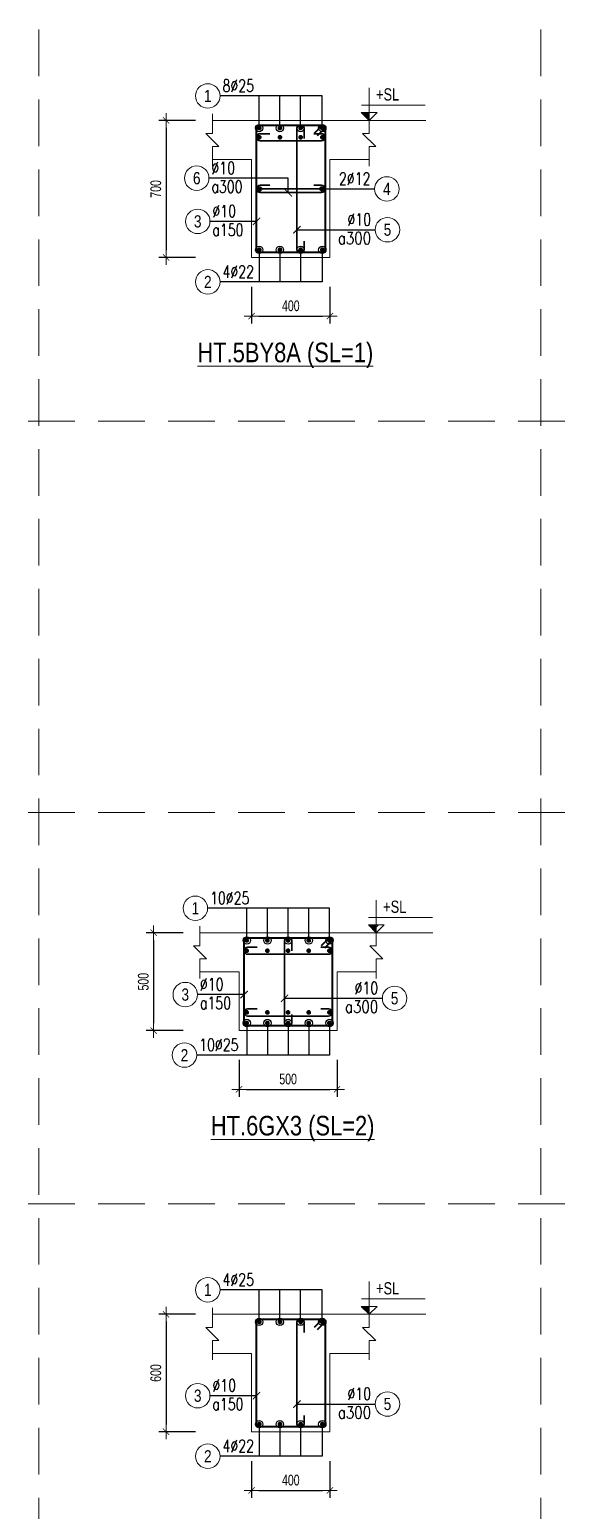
# Model space of a CAD drawing. Header units: millimetres. Extents: x 225489 to 327520, y -235866 to -221866.
# Drawn here: x 256713 to 259437, y -229432 to -221866 of the extents above; entities that cross this region are included whole.
import ezdxf
from ezdxf.enums import TextEntityAlignment as Align

# ---------------------------------------------------------------- set-up
doc = ezdxf.new("R2010")
doc.units = ezdxf.units.MM
doc.header["$PDMODE"] = 3
doc.linetypes.add('HIDDEN2', pattern=[4.762499999999999, 3.175, -1.5875])
doc.layers.get('0').update_dxf_attribs({"lineweight": 20})
doc.layers.get('Defpoints').update_dxf_attribs({"color": 151, "lineweight": 9})
for name, color, linetype, lineweight in [('NDC_S_ANNO', 7, 'Continuous', 20), ('NDC_S_CONTINUOUS', 3, 'Continuous', 20), ('NDC_S_DIM', 1, 'Continuous', 15), ('NDC_S_HIDDEN', 8, 'HIDDEN2', 13), ('NDC_S_REBAR', 4, 'Continuous', 35), ('NDC_S_STIRRUP', 4, 'Continuous', 40), ('NDC_S_TEXT SYMBOL', 7, 'Continuous', 20), ('NDC_S_THIN LINE', 8, 'Continuous', 9), ('NDC_S_VN TEXT', 7, 'Continuous', 20)]:
    doc.layers.add(name, color=color, linetype=linetype, lineweight=lineweight)
doc.styles.add('ARIAL', font='arial.ttf', dxfattribs={"width": 0.8})
doc.styles.add('NDC_ANNO', font='', dxfattribs={"width": 0.8})
doc.styles.add('NDC_DIM', font='', dxfattribs={"width": 0.75})
doc.styles.add('NDC_EN TXT', font='romans.shx', dxfattribs={"width": 0.8})
doc.styles.get('NDC_ANNO').set_extended_font_data('Dotum')
doc.styles.get('NDC_DIM').set_extended_font_data('Dotum')
doc.dimstyles.new('NDC_dim_25', dxfattribs={"dimscale": 25, "dimtxt": 2.2, "dimasz": 1.5, "dimexe": 1.5, "dimexo": 2.5, "dimgap": 1, "dimtad": 1, "dimdec": 0, "dimzin": 0, "dimdsep": 46, "dimtxsty": 'NDC_DIM', "dimblk": 'DIMMARK', "dimcen": 0.09, "dimdle": 1.2, "dimclrd": 1, "dimclre": 1, "dimclrt": 3, "dimadec": 0, "dimazin": 0, "dimtfac": 1, "dimtdec": 0, "dimtix": 1, "dimtofl": 0, "dimtmove": 0, "dimatfit": 3, "dimfxl": 6, "dimfxlon": 1, "dimtolj": 1, "dimtzin": 0, "dimarcsym": 0})

# ---------------------------------------------------------------- blocks, each defined once
blk = doc.blocks.new('kata_block_THEP')
at = {"layer": 'NDC_S_REBAR', "color": 0}
for p, q in [((-0.5, 0), (0.5, 0)), ((-0.3535533905960619, 0.353553390592424), (0.3535533905960619, -0.353553390592424)), ((0.3535533905960619, 0.353553390592424), (-0.3535533905960619, -0.353553390592424)), ((0, 0.5), (0, -0.5))]:
    blk.add_line(p, q, dxfattribs=at)
at = {"layer": 'NDC_S_REBAR', "color": 0, "const_width": 0.08333333333333334}
blk.add_lwpolyline([(-0.5, -1.818989403545856e-12, 1), (0.5000000000145519, -1.818989403545856e-12, 1), (-0.5, -1.818989403545856e-12, 1)], format="xyb", dxfattribs=at)
blk = doc.blocks.new('DIMMARK')
at = {"layer": 'NDC_S_DIM', "color": 1}
blk.add_line((-1.5, 0), (1, 0), dxfattribs=at)
at = {"layer": 'NDC_S_DIM', "color": 2, "const_width": 0.1}
blk.add_lwpolyline([(-0.4242640687119285, -0.4242640687119285), (0.4242640687119285, 0.4242640687119285)], dxfattribs=at)
blk = doc.blocks.new('*D98')
at = {"layer": 'Defpoints', "color": 0, "transparency": 16777216}
for p in [(257915.4787690139, -222329.866450977), (257409.4787690139, -223029.866450977), (257915.4787690139, -223029.866450977)]:
    blk.add_point(p, dxfattribs=at)
at = {"layer": 'NDC_S_DIM', "color": 1, "lineweight": -2, "transparency": 16777216}
for p, q in [((257559.4787690139, -222329.866450977), (257371.9787690139, -222329.866450977)), ((257409.4787690139, -222367.366450977), (257409.4787690139, -222992.366450977)), ((257559.4787690139, -223029.866450977), (257371.9787690139, -223029.866450977))]:
    blk.add_line(p, q, dxfattribs=at)
at = {"layer": 'NDC_S_DIM', "color": 1, "lineweight": -2, "transparency": 16777216, "xscale": 37.5, "yscale": 37.5, "zscale": 37.5}
for p, rotation in [((257409.4787690139, -222329.866450977), 90), ((257409.4787690139, -223029.866450977), 270)]:
    blk.add_blockref('DIMMARK', p, dxfattribs=dict(at, rotation=rotation))
at = {"layer": 'NDC_S_DIM', "color": 3, "transparency": 16777216, "insert": (257356.978769014, -222679.866450977), "char_height": 55.00000000000001, "attachment_point": 5, "rotation": 90, "style": 'NDC_DIM'}
blk.add_mtext('\\A1;700', dxfattribs=at)
blk = doc.blocks.new('*D99')
at = {"layer": 'Defpoints', "color": 0, "transparency": 16777216}
for p in [(257845.8056444696, -223029.866450977), (258245.8056444696, -223029.866450977), (258245.8056444696, -223329.866450977)]:
    blk.add_point(p, dxfattribs=at)
at = {"layer": 'NDC_S_DIM', "color": 1, "lineweight": -2, "transparency": 16777216}
for p, q in [((257845.8056444696, -223179.866450977), (257845.8056444696, -223367.366450977)), ((258245.8056444696, -223179.866450977), (258245.8056444696, -223367.366450977)), ((257883.3056444696, -223329.866450977), (258208.3056444696, -223329.866450977))]:
    blk.add_line(p, q, dxfattribs=at)
at = {"layer": 'NDC_S_DIM', "color": 1, "lineweight": -2, "transparency": 16777216, "xscale": 37.5, "yscale": 37.5, "zscale": 37.5, "rotation": 180}
blk.add_blockref('DIMMARK', (257845.8056444696, -223329.866450977), dxfattribs=at)
at = {"layer": 'NDC_S_DIM', "color": 1, "lineweight": -2, "transparency": 16777216, "xscale": 37.5, "yscale": 37.5, "zscale": 37.5}
blk.add_blockref('DIMMARK', (258245.8056444696, -223329.866450977), dxfattribs=at)
at = {"layer": 'NDC_S_DIM', "color": 3, "transparency": 16777216, "insert": (258045.8056444696, -223277.366450977), "char_height": 55.00000000000001, "attachment_point": 5, "style": 'NDC_DIM'}
blk.add_mtext('\\A1;400', dxfattribs=at)
blk = doc.blocks.new('kata_block_CT')
at = {"layer": 'NDC_S_ANNO'}
blk.add_hatch(color=3, dxfattribs=at).paths.add_polyline_path([(0, 1.596954857557648), (-1.612010908633238, 1.596954857557648), (0, 0)])
at = {"layer": 'NDC_S_ANNO', "ltscale": 50}
h = blk.add_hatch(dxfattribs=at)
h.set_pattern_fill('ANSI31', color=256, scale=1.406250541793835, style=0)
h.set_pattern_definition([(45.00000000000001, (0, 5.456968210637569e-12), (-3.157122508925224, 3.157122508925225), [])])
h.paths.add_polyline_path([(0, 1.596954857557648), (0, 0), (1.612010908924276, 1.596954857557648)])
for p, q in [((-1.592704896858777, 3.140833880479477), (11.46947077315417, 3.140833880479477)), ((11.56125648126181, 5.456968210637569e-12), (-1.63869572513795, 5.456968210637569e-12))]:
    blk.add_line(p, q, dxfattribs=at)
for points in [[(0, 6.69495074864426), (0, 0)], [(0, 0), (-1.612010908924276, 1.596954857557648), (0, 1.596954857557648)], [(0, 0), (1.612010908924276, 1.596954857557648), (0, 1.596954857557648)]]:
    blk.add_lwpolyline(points, dxfattribs=at)
at = {"layer": 'NDC_S_ANNO', "color": 8, "ltscale": 50}
blk.add_lwpolyline([(0, 0), (-1.612010908633238, 1.596954857557648), (0, 1.596954857557648)], dxfattribs=at)
at = {"layer": 'NDC_S_TEXT SYMBOL', "color": 3, "style": 'NDC_ANNO', "width": 0.8}
blk.add_attdef('CT', (1.409564409346785, 4.068271311703938), '', height=2.5, dxfattribs=at)
blk = doc.blocks.new('kata_block_TD')
at = {"color": 6, "linetype": 'ByBlock', "lineweight": -2, "style": 'ARIAL', "width": 0.8}
blk.add_attdef('SECTDET2', text='', height=5, dxfattribs=at).set_placement((0, 7.970649532882817), align=Align.CENTER)
at = {"color": 0, "linetype": 'ByBlock', "lineweight": -2, "style": 'ARIAL', "width": 0.8}
blk.add_attdef('SECTDET1', text='', height=5, dxfattribs=at).set_placement((0, 1.470649532882817), align=Align.CENTER)
at = {"color": 3, "lineweight": 25, "style": 'ARIAL', "width": 0.8}
blk.add_attdef('SSCALE', text='', height=2.5, dxfattribs=at).set_placement((0, -3.998868953555331), align=Align.CENTER)
blk = doc.blocks.new('*U12')
blk.add_circle((-2.5, 0), 2.5)
at = {"layer": 'NDC_S_VN TEXT', "color": 3, "style": 'NDC_EN TXT', "width": 0.75}
for tag, p in [('DK1', (0.5, 0.8455043070534884)), ('KC1', (0.5, -2.972544307831413))]:
    blk.add_attdef(tag, p, '', height=2.5, dxfattribs=at)
at = {"layer": 'NDC_S_VN TEXT', "color": 7, "style": 'ARIAL', "width": 0.8}
blk.add_attdef('SH2', text='', height=2.5, dxfattribs=at).set_placement((-2.5, 0), align=Align.MIDDLE)
blk = doc.blocks.new('*U15')
blk.add_circle((2.5, 0), 2.5)
at = {"layer": 'NDC_S_VN TEXT', "color": 3, "style": 'NDC_EN TXT'}
for tag, width, p in [('DK2', 0.75, (-0.85, 0.8455043070534884)), ('KC2', 0.8, (-0.85, -2.972544307831413))]:
    blk.add_attdef(tag, text='', height=2.5, dxfattribs=dict(at, width=width)).set_placement(p, align=Align.RIGHT)
at = {"layer": 'NDC_S_VN TEXT', "color": 7, "style": 'ARIAL', "width": 0.8}
blk.add_attdef('SH3', text='', height=2.5, dxfattribs=at).set_placement((2.5, 0), align=Align.MIDDLE)
blk = doc.blocks.new('*U10')
blk.add_circle((2.5, 0), 2.5)
at = {"layer": 'NDC_S_VN TEXT', "color": 3, "style": 'NDC_EN TXT', "width": 0.75}
blk.add_attdef('DK2', text='', height=2.5, dxfattribs=at).set_placement((-0.85, 0.8455043070534884), align=Align.RIGHT)
at = {"layer": 'NDC_S_VN TEXT', "color": 7, "style": 'ARIAL', "width": 0.8}
blk.add_attdef('SH3', text='', height=2.5, dxfattribs=at).set_placement((2.5, 0), align=Align.MIDDLE)
blk = doc.blocks.new('*U11')
blk.add_circle((-2.5, 0), 2.5)
at = {"layer": 'NDC_S_VN TEXT', "color": 3, "style": 'NDC_EN TXT', "width": 0.75}
blk.add_attdef('DK1', (0.5, 0.8455043070534884), '', height=2.5, dxfattribs=at)
at = {"layer": 'NDC_S_VN TEXT', "color": 7, "style": 'ARIAL', "width": 0.8}
blk.add_attdef('SH2', text='', height=2.5, dxfattribs=at).set_placement((-2.5, 0), align=Align.MIDDLE)
blk = doc.blocks.new('*D118')
at = {"layer": 'Defpoints', "color": 0, "transparency": 16777216}
for p in [(257782.1598462727, -226980.4652427746), (258282.1598462727, -226980.4652427746), (258282.1598462727, -227280.4652427746)]:
    blk.add_point(p, dxfattribs=at)
at = {"layer": 'NDC_S_DIM', "color": 1, "lineweight": -2, "transparency": 16777216}
for p, q in [((257782.1598462727, -227130.4652427746), (257782.1598462727, -227317.9652427746)), ((258282.1598462727, -227130.4652427746), (258282.1598462727, -227317.9652427746)), ((257819.6598462727, -227280.4652427746), (258244.6598462727, -227280.4652427746))]:
    blk.add_line(p, q, dxfattribs=at)
at = {"layer": 'NDC_S_DIM', "color": 1, "lineweight": -2, "transparency": 16777216, "xscale": 37.5, "yscale": 37.5, "zscale": 37.5, "rotation": 180}
blk.add_blockref('DIMMARK', (257782.1598462727, -227280.4652427746), dxfattribs=at)
at = {"layer": 'NDC_S_DIM', "color": 1, "lineweight": -2, "transparency": 16777216, "xscale": 37.5, "yscale": 37.5, "zscale": 37.5}
blk.add_blockref('DIMMARK', (258282.1598462727, -227280.4652427746), dxfattribs=at)
at = {"layer": 'NDC_S_DIM', "color": 3, "transparency": 16777216, "insert": (258032.1598462727, -227227.9652427746), "char_height": 55.00000000000001, "attachment_point": 5, "style": 'NDC_DIM'}
blk.add_mtext('\\A1;500', dxfattribs=at)
blk = doc.blocks.new('*D119')
at = {"layer": 'Defpoints', "color": 0, "transparency": 16777216}
for p in [(257851.832970817, -226480.4652427746), (257345.832970817, -226980.4652427746), (257851.832970817, -226980.4652427746)]:
    blk.add_point(p, dxfattribs=at)
at = {"layer": 'NDC_S_DIM', "color": 1, "lineweight": -2, "transparency": 16777216}
for p, q in [((257495.832970817, -226480.4652427746), (257308.332970817, -226480.4652427746)), ((257345.832970817, -226517.9652427746), (257345.832970817, -226942.9652427746)), ((257495.832970817, -226980.4652427746), (257308.332970817, -226980.4652427746))]:
    blk.add_line(p, q, dxfattribs=at)
at = {"layer": 'NDC_S_DIM', "color": 1, "lineweight": -2, "transparency": 16777216, "xscale": 37.5, "yscale": 37.5, "zscale": 37.5}
for p, rotation in [((257345.832970817, -226480.4652427746), 90), ((257345.832970817, -226980.4652427746), 270)]:
    blk.add_blockref('DIMMARK', p, dxfattribs=dict(at, rotation=rotation))
at = {"layer": 'NDC_S_DIM', "color": 3, "transparency": 16777216, "insert": (257293.3329708171, -226730.4652427746), "char_height": 55.00000000000001, "attachment_point": 5, "rotation": 90, "style": 'NDC_DIM'}
blk.add_mtext('\\A1;500', dxfattribs=at)
blk = doc.blocks.new('*D132')
at = {"layer": 'Defpoints', "color": 0, "transparency": 16777216}
for p in [(257915.4787690139, -228429.8664509704), (257409.4787690139, -229029.8664509704), (257915.4787690139, -229029.8664509704)]:
    blk.add_point(p, dxfattribs=at)
at = {"layer": 'NDC_S_DIM', "color": 1, "lineweight": -2, "transparency": 16777216}
for p, q in [((257559.4787690139, -228429.8664509704), (257371.9787690139, -228429.8664509704)), ((257409.4787690139, -228467.3664509704), (257409.4787690139, -228992.3664509704)), ((257559.4787690139, -229029.8664509704), (257371.9787690139, -229029.8664509704))]:
    blk.add_line(p, q, dxfattribs=at)
at = {"layer": 'NDC_S_DIM', "color": 1, "lineweight": -2, "transparency": 16777216, "xscale": 37.5, "yscale": 37.5, "zscale": 37.5}
for p, rotation in [((257409.4787690139, -228429.8664509704), 90), ((257409.4787690139, -229029.8664509704), 270)]:
    blk.add_blockref('DIMMARK', p, dxfattribs=dict(at, rotation=rotation))
at = {"layer": 'NDC_S_DIM', "color": 3, "transparency": 16777216, "insert": (257356.978769014, -228729.8664509704), "char_height": 55.00000000000001, "attachment_point": 5, "rotation": 90, "style": 'NDC_DIM'}
blk.add_mtext('\\A1;600', dxfattribs=at)
blk = doc.blocks.new('*D133')
at = {"layer": 'Defpoints', "color": 0, "transparency": 16777216}
for p in [(257845.8056444696, -229029.8664509704), (258245.8056444696, -229029.8664509704), (258245.8056444696, -229329.8664509704)]:
    blk.add_point(p, dxfattribs=at)
at = {"layer": 'NDC_S_DIM', "color": 1, "lineweight": -2, "transparency": 16777216}
for p, q in [((257845.8056444696, -229179.8664509704), (257845.8056444696, -229367.3664509704)), ((258245.8056444696, -229179.8664509704), (258245.8056444696, -229367.3664509704)), ((257883.3056444696, -229329.8664509704), (258208.3056444696, -229329.8664509704))]:
    blk.add_line(p, q, dxfattribs=at)
at = {"layer": 'NDC_S_DIM', "color": 1, "lineweight": -2, "transparency": 16777216, "xscale": 37.5, "yscale": 37.5, "zscale": 37.5, "rotation": 180}
blk.add_blockref('DIMMARK', (257845.8056444696, -229329.8664509704), dxfattribs=at)
at = {"layer": 'NDC_S_DIM', "color": 1, "lineweight": -2, "transparency": 16777216, "xscale": 37.5, "yscale": 37.5, "zscale": 37.5}
blk.add_blockref('DIMMARK', (258245.8056444696, -229329.8664509704), dxfattribs=at)
at = {"layer": 'NDC_S_DIM', "color": 3, "transparency": 16777216, "insert": (258045.8056444696, -229277.3664509704), "char_height": 55.00000000000001, "attachment_point": 5, "style": 'NDC_DIM'}
blk.add_mtext('\\A1;400', dxfattribs=at)

msp = doc.modelspace()

# ---------------------------------------------------------------- linework, layer by layer
at = {"layer": 'NDC_S_CONTINUOUS'}
for points in [[(257645.8056444696, -222329.866450977), (257845.8056444696, -222329.866450977), (257845.8056444696, -222329.866450977), (258245.8056444696, -222329.866450977), (258245.8056444696, -222329.866450977), (258445.8056444696, -222329.866450977)], [(257645.8056444696, -222529.866450977), (257845.8056444696, -222529.866450977), (257845.8056444696, -223029.866450977), (258245.8056444696, -223029.866450977), (258245.8056444696, -222529.866450977), (258445.8056444696, -222529.866450977)], [(257582.1598462727, -226480.4652427746), (257782.1598462727, -226480.4652427746), (257782.1598462727, -226480.4652427746), (258282.1598462727, -226480.4652427746), (258282.1598462727, -226480.4652427746), (258482.1598462727, -226480.4652427746)], [(257582.1598462727, -226680.4652427746), (257782.1598462727, -226680.4652427746), (257782.1598462727, -226980.4652427746), (258282.1598462727, -226980.4652427746), (258282.1598462727, -226680.4652427746), (258482.1598462727, -226680.4652427746)], [(257645.8056444696, -228429.8664509704), (257845.8056444696, -228429.8664509704), (257845.8056444696, -228429.8664509704), (258245.8056444696, -228429.8664509704), (258245.8056444696, -228429.8664509704), (258445.8056444696, -228429.8664509704)], [(257645.8056444696, -228629.8664509704), (257845.8056444696, -228629.8664509704), (257845.8056444696, -229029.8664509704), (258245.8056444696, -229029.8664509704), (258245.8056444696, -228629.8664509704), (258445.8056444696, -228629.8664509704)]]:
    msp.add_lwpolyline(points, dxfattribs=at)
at = {"layer": 'NDC_S_HIDDEN', "ltscale": 75}
for p, q in [((256760.4292001786, -221865.8761660784), (256760.4292001786, -235865.8761660625)), ((259321.9401375471, -221865.8761660784), (259321.9401375471, -235865.8761660625)), ((264444.9620122843, -223865.8761660761), (246514.3854507044, -223865.8761660761)), ((264444.9620122843, -225865.8761660739), (246514.3854507044, -225865.8761660738)), ((264444.9620122843, -227865.8761660716), (246514.3854507044, -227865.8761660715))]:
    msp.add_line(p, q, dxfattribs=at)
at = {"layer": 'NDC_S_REBAR'}
for points in [[(258114.2376444697, -222422.2111409104), (258114.2376444697, -222373.2979711005, 0.9999999999999999), (258077.3736444696, -222373.2979711005), (258077.3736444696, -222986.434450977, 0.9999999999999999), (258114.2376444697, -222986.434450977), (258114.2376444697, -222947.1775599682, -0.414213562)], [(257938.1508142797, -222397.6501835617), (257889.2376444698, -222397.6501835617, 0.9999999999999999), (257889.2376444698, -222434.5141835617), (258202.3736444698, -222434.5141835617, 0.9999999999999999), (258202.3736444698, -222397.6501835617), (258163.116753461, -222397.6501835617, -0.414213562)], [(257938.1508142795, -222661.434450977), (257889.2376444697, -222661.434450977, 0.9999999999999999), (257889.2376444697, -222698.2984509771), (258202.3736444696, -222698.2984509771, 0.9999999999999999), (258202.3736444696, -222661.434450977), (258163.1167534608, -222661.434450977, -0.414213562)], [(258050.5918462728, -226572.8099327079), (258050.5918462728, -226523.8967628981, 0.9999999999999999), (258013.7278462727, -226523.8967628981), (258013.7278462727, -226937.0332427745, 0.9999999999999999), (258050.5918462728, -226937.0332427745), (258050.5918462728, -226897.7763517657, -0.414213562)], [(257874.5050160828, -226553.6912818608), (257825.5918462729, -226553.6912818608, 0.9999999999999999), (257825.5918462729, -226590.5552818609), (258238.7278462729, -226590.5552818609, 0.9999999999999999), (258238.7278462729, -226553.6912818608), (258199.4709552641, -226553.6912818608, -0.414213562)], [(257874.5050160828, -226868.9819732241), (257825.5918462729, -226868.9819732241, 0.9999999999999999), (257825.5918462729, -226905.8459732241), (258238.7278462729, -226905.8459732241, 0.9999999999999999), (258238.7278462729, -226868.9819732241), (258199.4709552641, -226868.9819732241, -0.414213562)], [(258114.2376444697, -228522.2111409037), (258114.2376444697, -228473.2979710939, 0.9999999999999999), (258077.3736444696, -228473.2979710939), (258077.3736444696, -228986.4344509703, 0.9999999999999999), (258114.2376444697, -228986.4344509703), (258114.2376444697, -228947.1775599615, -0.414213562)]]:
    msp.add_lwpolyline(points, format="xyb", dxfattribs=at)
at = {"layer": 'NDC_S_STIRRUP'}
for points in [[(258166.8056444696, -222394.866450977), (258206.8056444696, -222354.866450977, -0.414213562), (258220.8056444696, -222368.866450977), (258220.8056444696, -222990.866450977, -0.414213562), (258206.8056444696, -223004.866450977), (257884.8056444696, -223004.866450977, -0.414213562), (257870.8056444696, -222990.866450977), (257870.8056444696, -222368.866450977, -0.414213562), (257884.8056444696, -222354.866450977), (258206.8056444696, -222354.866450977, -0.414213562), (258220.8056444696, -222368.866450977), (258180.8056444696, -222408.866450977)], [(258203.1598462727, -226545.4652427746), (258243.1598462727, -226505.4652427746, -0.414213562), (258257.1598462727, -226519.4652427746), (258257.1598462727, -226941.4652427746, -0.414213562), (258243.1598462727, -226955.4652427746), (257821.1598462727, -226955.4652427746, -0.414213562), (257807.1598462727, -226941.4652427746), (257807.1598462727, -226519.4652427746, -0.414213562), (257821.1598462727, -226505.4652427746), (258243.1598462727, -226505.4652427746, -0.414213562), (258257.1598462727, -226519.4652427746), (258217.1598462727, -226559.4652427746)], [(258166.8056444696, -228494.8664509704), (258206.8056444696, -228454.8664509704, -0.414213562), (258220.8056444696, -228468.8664509704), (258220.8056444696, -228990.8664509704, -0.414213562), (258206.8056444696, -229004.8664509704), (257884.8056444696, -229004.8664509704, -0.414213562), (257870.8056444696, -228990.8664509704), (257870.8056444696, -228468.8664509704, -0.414213562), (257884.8056444696, -228454.8664509704), (258206.8056444696, -228454.8664509704, -0.414213562), (258220.8056444696, -228468.8664509704), (258180.8056444696, -228508.8664509704)]]:
    msp.add_lwpolyline(points, format="xyb", dxfattribs=at)
at = {"layer": 'NDC_S_THIN LINE'}
for points in [[(257645.8056444696, -222563.1997843104), (257645.8056444696, -222463.1997843104), (257679.138977803, -222463.1997843104), (257612.4723111363, -222396.5331176437), (257645.8056444696, -222396.5331176437), (257645.8056444696, -222296.5331176437)], [(258445.8056444696, -222563.1997843104), (258445.8056444696, -222463.1997843104), (258479.138977803, -222463.1997843104), (258412.4723111363, -222396.5331176437), (258445.8056444696, -222396.5331176437), (258445.8056444696, -222296.5331176437)], [(257582.1598462727, -226713.7985761079), (257582.1598462727, -226613.7985761079), (257615.4931796061, -226613.7985761079), (257548.8265129394, -226547.1319094413), (257582.1598462727, -226547.1319094413), (257582.1598462727, -226447.1319094413)], [(258482.1598462727, -226713.7985761079), (258482.1598462727, -226613.7985761079), (258515.4931796061, -226613.7985761079), (258448.8265129394, -226547.1319094413), (258482.1598462727, -226547.1319094413), (258482.1598462727, -226447.1319094413)], [(257645.8056444696, -228663.1997843037), (257645.8056444696, -228563.1997843037), (257679.138977803, -228563.1997843037), (257612.4723111363, -228496.533117637), (257645.8056444696, -228496.533117637), (257645.8056444696, -228396.533117637)], [(258445.8056444696, -228663.1997843037), (258445.8056444696, -228563.1997843037), (258479.138977803, -228563.1997843037), (258412.4723111363, -228496.533117637), (258445.8056444696, -228496.533117637), (258445.8056444696, -228396.533117637)]]:
    msp.add_lwpolyline(points, dxfattribs=at)

# ---------------------------------------------------------------- block references
at = {"layer": 'NDC_S_REBAR', "xscale": 22, "yscale": 22, "zscale": 22}
for p in [(257884.8056444696, -222368.866450977), (258206.8056444696, -222368.866450977), (257884.8056444696, -222416.0821835616), (258206.8056444696, -222416.0821835616), (257884.8056444696, -222679.866450977), (258206.8056444696, -222679.866450977), (257884.8056444696, -222990.866450977), (257990.3056444696, -222990.866450977), (258095.8056444696, -222990.866450977), (258206.8056444696, -222990.866450977), (257821.1598462727, -226519.4652427746), (258243.1598462727, -226519.4652427746), (257821.1598462727, -226572.1232818608), (258243.1598462727, -226572.1232818608), (257821.1598462727, -226887.413973224), (257926.6598462727, -226887.413973224), (258032.1598462727, -226887.413973224), (258137.6598462727, -226887.413973224), (258243.1598462727, -226887.413973224), (257821.1598462727, -226941.4652427746), (257926.6598462727, -226941.4652427746), (258032.1598462727, -226941.4652427746), (258137.6598462727, -226941.4652427746), (258243.1598462727, -226941.4652427746), (257884.8056444696, -228468.8664509704), (258206.8056444696, -228468.8664509704), (257884.8056444696, -228990.8664509704), (257990.3056444696, -228990.8664509704), (258095.8056444696, -228990.8664509704), (258206.8056444696, -228990.8664509704)]:
    msp.add_blockref('kata_block_THEP', p, dxfattribs=at)
at = {"layer": 'NDC_S_REBAR', "xscale": -22, "yscale": 22, "zscale": 22, "rotation": 180}
for p in [(257990.3056444696, -222368.866450977), (258095.8056444696, -222368.866450977), (257990.3056444696, -222416.0821835616), (258095.8056444696, -222416.0821835616), (257926.6598462727, -226519.4652427746), (258032.1598462727, -226519.4652427746), (258137.6598462727, -226519.4652427746), (257926.6598462727, -226572.1232818608), (258032.1598462727, -226572.1232818608), (258137.6598462727, -226572.1232818608), (257990.3056444696, -228468.8664509704), (258095.8056444696, -228468.8664509704)]:
    msp.add_blockref('kata_block_THEP', p, dxfattribs=at)
at = {"layer": 'NDC_S_THIN LINE', "xscale": 25, "yscale": 25, "zscale": 25}
for name, p, values in [('*U11', (257684.8056444696, -222204.866450977), {'SH2': '1', 'DK1': '8%%c25'}), ('*U12', (257628.3056444696, -222624.866450977), {'SH2': '6', 'DK1': '%%c10', 'KC1': 'a300'}), ('*U10', (258473.6958882672, -222679.866450977), {'SH3': '4', 'DK2': '2%%c12'}), ('*U12', (257633.3056444696, -222845.6871215866), {'SH2': '3', 'DK1': '%%c10', 'KC1': 'a150'}), ('*U15', (258476.8618433339, -222888.3335791564), {'SH3': '5', 'DK2': '%%c10', 'KC2': 'a300'}), ('*U11', (257684.8056444696, -223154.866450977), {'SH2': '2', 'DK1': '4%%c22'}), ('*U11', (257621.1598462727, -226355.4652427746), {'SH2': '1', 'DK1': '10%%c25'}), ('*U12', (257569.6598462727, -226796.2859133842), {'SH2': '3', 'DK1': '%%c10', 'KC1': 'a150'}), ('*U15', (258513.216045137, -226815.3815056614), {'SH3': '5', 'DK2': '%%c10', 'KC2': 'a300'}), ('*U11', (257565.7013984243, -227105.4652427746), {'SH2': '2', 'DK1': '10%%c25'}), ('*U11', (257684.8056444696, -228304.8664509704), {'SH2': '1', 'DK1': '4%%c25'}), ('*U12', (257633.3056444696, -228845.6871215799), {'SH2': '3', 'DK1': '%%c10', 'KC1': 'a150'}), ('*U15', (258476.8618433339, -228888.3335791497), {'SH3': '5', 'DK2': '%%c10', 'KC2': 'a300'}), ('*U11', (257684.8056444696, -229154.8664509704), {'SH2': '2', 'DK1': '4%%c22'})]:
    msp.add_blockref(name, p, dxfattribs=at).add_auto_attribs(values)
at = {"layer": 'NDC_S_VN TEXT', "xscale": 25, "yscale": 25, "zscale": 25}
for p in [(258445.8056444696, -222329.866450977), (258482.1598462727, -226480.4652427746), (258445.8056444696, -228429.8664509704)]:
    msp.add_blockref('kata_block_CT', p, dxfattribs=at).add_auto_attribs({'CT': '+SL'})
at = {"layer": 'NDC_S_VN TEXT'}
ref = msp.add_blockref('kata_block_TD', (258018.2207881625, -223594.772097914), dxfattribs=dict(at, xscale=20, yscale=20, zscale=20))
ref.add_attrib('SECTDET1', '%%uHT.5BY8A (SL=1)', dxfattribs={"layer": '0', "color": 0, "linetype": 'ByBlock', "lineweight": -2, "height": 100, "style": 'ARIAL', "width": 0.8}).set_placement((258018.2207881625, -223565.3591072564), align=Align.CENTER)
ref = msp.add_blockref('kata_block_TD', (258055.4182206303, -227545.3708897116), dxfattribs=dict(at, xscale=20, yscale=20, zscale=20))
ref.add_attrib('SECTDET1', '%%uHT.6GX3 (SL=2)', dxfattribs={"layer": '0', "color": 0, "linetype": 'ByBlock', "lineweight": -2, "height": 100, "style": 'ARIAL', "width": 0.8}).set_placement((258055.4182206303, -227515.9578990539), align=Align.CENTER)

# ---------------------------------------------------------------- dimensions: what is measured, and where the dimension line sits
at = {"layer": 'NDC_S_DIM'}
for base, p1, p2, picture, middle in [((257409.4787690139, -223029.866450977), (257915.4787690139, -222329.866450977), (257915.4787690139, -223029.866450977), '*D98', (257356.978769014, -222679.866450977)), ((257345.832970817, -226980.4652427746), (257851.832970817, -226480.4652427746), (257851.832970817, -226980.4652427746), '*D119', (257293.3329708171, -226730.4652427746)), ((257409.4787690139, -229029.8664509704), (257915.4787690139, -228429.8664509704), (257915.4787690139, -229029.8664509704), '*D132', (257356.978769014, -228729.8664509704))]:
    dim = msp.add_linear_dim(base=base, p1=p1, p2=p2, angle=270, dimstyle='NDC_dim_25', dxfattribs=at)
    dim.commit()
    dim.dimension.update_dxf_attribs({"geometry": picture, "text_midpoint": middle})
for base, p1, p2, picture, middle in [((258245.8056444696, -223329.866450977), (257845.8056444696, -223029.866450977), (258245.8056444696, -223029.866450977), '*D99', (258045.8056444696, -223277.366450977)), ((258282.1598462727, -227280.4652427746), (257782.1598462727, -226980.4652427746), (258282.1598462727, -226980.4652427746), '*D118', (258032.1598462727, -227227.9652427746)), ((258245.8056444696, -229329.8664509704), (257845.8056444696, -229029.8664509704), (258245.8056444696, -229029.8664509704), '*D133', (258045.8056444696, -229277.3664509704))]:
    dim = msp.add_linear_dim(base=base, p1=p1, p2=p2, dimstyle='NDC_dim_25', dxfattribs=at)
    dim.commit()
    dim.dimension.update_dxf_attribs({"geometry": picture, "text_midpoint": middle})

# ---------------------------------------------------------------- leaders
at = {"layer": 'NDC_S_THIN LINE'}
for points, override in [([(258206.8056444696, -222368.866450977), (258206.8056444696, -222204.866450977), (257684.8056444696, -222204.866450977)], {"dimldrblk": 'DotBlank'}), ([(258095.8056444698, -222368.866450977), (258095.8056444698, -222204.866450977), (257684.8056444696, -222204.866450977)], {"dimldrblk": 'DotBlank'}), ([(257990.3056444696, -222368.866450977), (257990.3056444696, -222204.866450977), (257684.8056444696, -222204.866450977)], {"dimldrblk": 'DotBlank'}), ([(257884.8056444696, -222368.866450977), (257884.8056444696, -222204.866450977), (257684.8056444696, -222204.866450977)], {"dimldrblk": 'DotBlank'}), ([(258033.138977803, -222699.866450977), (258033.138977803, -222624.866450977), (257628.3056444696, -222624.866450977)], {"dimldrblk": 'ArchTick'}), ([(257884.8056444696, -222679.866450977), (258212.8056444696, -222679.866450977)], {"dimasz": 1, "dimldrblk": 'DotBlank'}), ([(258206.8056444696, -222679.866450977), (257884.8056444696, -222679.866450977)], {"dimasz": 1, "dimldrblk": 'DotBlank'}), ([(258206.8056444696, -222679.866450977), (258473.6958882672, -222679.866450977)], {"dimldrblk": 'DotSmall'}), ([(257870.8056444696, -222845.6871215866), (257633.3056444696, -222845.6871215866)], {"dimldrblk": 'ArchTick'}), ([(258077.3736444696, -222888.3335791564), (258476.8618433339, -222888.3335791564)], {"dimldrblk": 'ArchTick'}), ([(258206.8056444696, -222990.866450977), (258206.8056444696, -223154.866450977), (257684.8056444696, -223154.866450977)], {"dimldrblk": 'DotBlank'}), ([(258095.8056444696, -222990.866450977), (258095.8056444696, -223154.866450977), (257684.8056444696, -223154.866450977)], {"dimldrblk": 'DotBlank'}), ([(257990.3056444696, -222990.866450977), (257990.3056444696, -223154.866450977), (257684.8056444696, -223154.866450977)], {"dimldrblk": 'DotBlank'}), ([(257884.8056444696, -222990.866450977), (257884.8056444696, -223154.866450977), (257684.8056444696, -223154.866450977)], {"dimldrblk": 'DotBlank'}), ([(257821.1598462727, -226519.4652427746), (257821.1598462727, -226355.4652427746), (257621.1598462727, -226355.4652427746)], {"dimldrblk": 'DotBlank'}), ([(257926.6598462727, -226519.4652427746), (257926.6598462727, -226355.4652427746), (257621.1598462727, -226355.4652427746)], {"dimldrblk": 'DotBlank'}), ([(258032.1598462729, -226519.4652427746), (258032.1598462729, -226355.4652427746), (257621.1598462727, -226355.4652427746)], {"dimldrblk": 'DotBlank'}), ([(258137.6598462729, -226519.4652427746), (258137.6598462729, -226355.4652427746), (257621.1598462727, -226355.4652427746)], {"dimldrblk": 'DotBlank'}), ([(258243.1598462727, -226519.4652427746), (258243.1598462727, -226355.4652427746), (257621.1598462727, -226355.4652427746)], {"dimldrblk": 'DotBlank'}), ([(257807.1598462727, -226796.2859133842), (257569.6598462727, -226796.2859133842)], {"dimldrblk": 'ArchTick'}), ([(258013.7278462727, -226815.3815056614), (258513.216045137, -226815.3815056614)], {"dimldrblk": 'ArchTick'}), ([(257821.1598462727, -226941.4652427746), (257821.1598462727, -227105.4652427746), (257565.7013984243, -227105.4652427746)], {"dimldrblk": 'DotBlank'}), ([(257926.6598462727, -226941.4652427746), (257926.6598462727, -227105.4652427746), (257565.7013984243, -227105.4652427746)], {"dimldrblk": 'DotBlank'}), ([(258032.1598462727, -226941.4652427746), (258032.1598462727, -227105.4652427746), (257565.7013984243, -227105.4652427746)], {"dimldrblk": 'DotBlank'}), ([(258137.6598462727, -226941.4652427746), (258137.6598462727, -227105.4652427746), (257565.7013984243, -227105.4652427746)], {"dimldrblk": 'DotBlank'}), ([(258243.1598462727, -226941.4652427746), (258243.1598462727, -227105.4652427746), (257565.7013984243, -227105.4652427746)], {"dimldrblk": 'DotBlank'}), ([(258206.8056444696, -228468.8664509704), (258206.8056444696, -228304.8664509704), (257684.8056444696, -228304.8664509704)], {"dimldrblk": 'DotBlank'}), ([(258095.8056444698, -228468.8664509704), (258095.8056444698, -228304.8664509704), (257684.8056444696, -228304.8664509704)], {"dimldrblk": 'DotBlank'}), ([(257990.3056444696, -228468.8664509704), (257990.3056444696, -228304.8664509704), (257684.8056444696, -228304.8664509704)], {"dimldrblk": 'DotBlank'}), ([(257884.8056444696, -228468.8664509704), (257884.8056444696, -228304.8664509704), (257684.8056444696, -228304.8664509704)], {"dimldrblk": 'DotBlank'}), ([(257870.8056444696, -228845.6871215799), (257633.3056444696, -228845.6871215799)], {"dimldrblk": 'ArchTick'}), ([(258077.3736444696, -228888.3335791497), (258476.8618433339, -228888.3335791497)], {"dimldrblk": 'ArchTick'}), ([(258206.8056444696, -228990.8664509704), (258206.8056444696, -229154.8664509704), (257684.8056444696, -229154.8664509704)], {"dimldrblk": 'DotBlank'}), ([(258095.8056444696, -228990.8664509704), (258095.8056444696, -229154.8664509704), (257684.8056444696, -229154.8664509704)], {"dimldrblk": 'DotBlank'}), ([(257990.3056444696, -228990.8664509704), (257990.3056444696, -229154.8664509704), (257684.8056444696, -229154.8664509704)], {"dimldrblk": 'DotBlank'}), ([(257884.8056444696, -228990.8664509704), (257884.8056444696, -229154.8664509704), (257684.8056444696, -229154.8664509704)], {"dimldrblk": 'DotBlank'})]:
    msp.add_leader(points, dimstyle='NDC_dim_25', override=override, dxfattribs=at)

doc.saveas('drawing.dxf')
